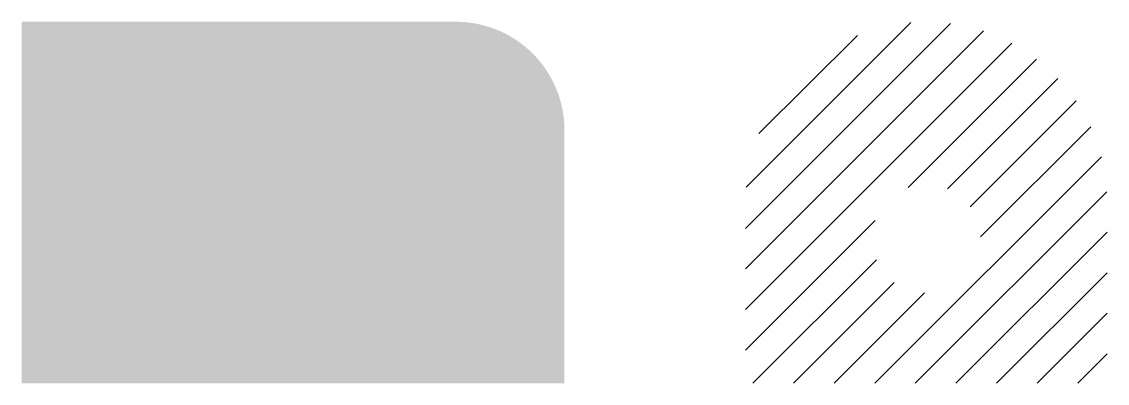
# Model space of a CAD drawing. Header units: metres. Extents: x 0 to 60, y 0 to 20.
import ezdxf

# ---------------------------------------------------------------- set-up
doc = ezdxf.new("R2010")
doc.units = ezdxf.units.M
doc.layers.add('HATCH-PLAZA', color=1, linetype='Continuous')
doc.layers.add('HATCH-PLOT', color=3, linetype='Continuous')

msp = doc.modelspace()

# ---------------------------------------------------------------- hatches: boundary and pattern name
at = {"layer": 'HATCH-PLAZA'}
h = msp.add_hatch(dxfattribs=at)
h.set_pattern_fill('ANSI31', color=256, scale=0.5, style=0)
edge = h.paths.add_edge_path()
edge.add_line((40, 0), (60, 0))
edge.add_line((60, 0), (60, 10))
edge.add_arc((50, 10), 10, 0, 180)
edge.add_line((40, 10), (40, 0))
edge = h.paths.add_edge_path(flags=0)
edge.add_arc((50, 8), 3, 0, 360)
at = {"layer": 'HATCH-PLOT'}
msp.add_hatch(color=256, dxfattribs=at).paths.add_polyline_path([(0, 0), (30, 0), (30, 14, 0.414214), (24, 20), (0, 20)], flags=17)

doc.saveas('drawing.dxf')
